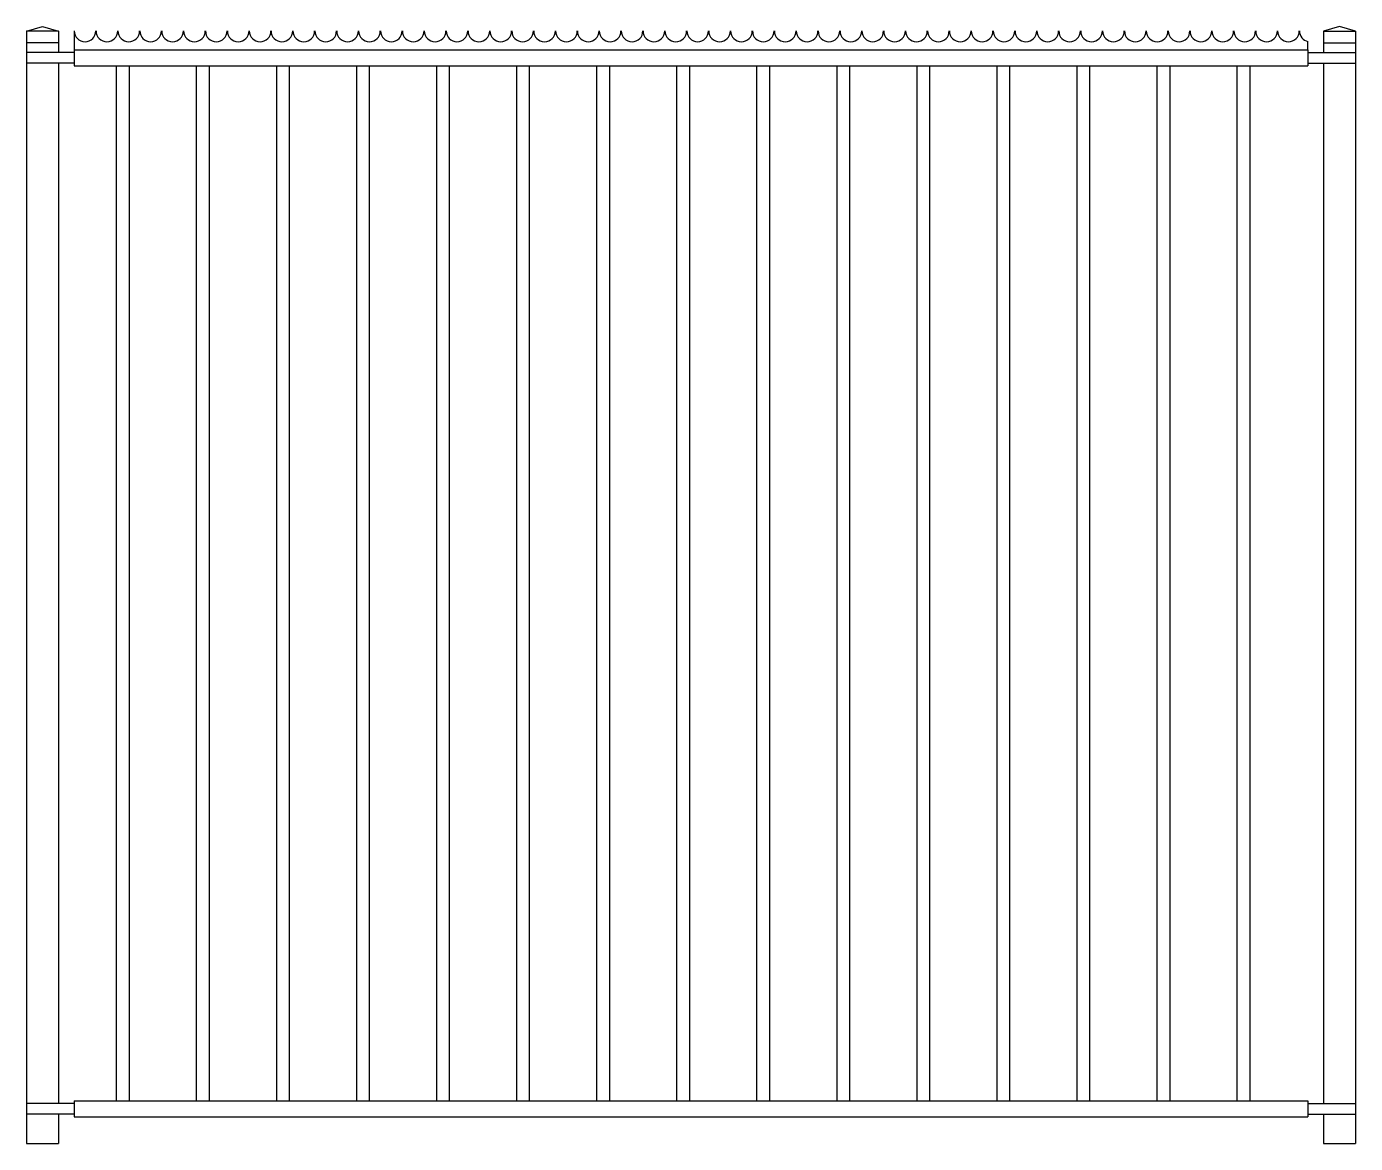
# Model space of a CAD drawing. Extents: x -0.03 to 2.46, y 0 to 2.09.
import ezdxf

# ---------------------------------------------------------------- set-up
doc = ezdxf.new("R2010")
doc.units = 0
doc.header["$LTSCALE"] = 0.0006
doc.header["$MEASUREMENT"] = 0
doc.layers.get('0').update_dxf_attribs({"linetype": 'CONTINUOUS'})

msp = doc.modelspace()

# ---------------------------------------------------------------- linework, layer by layer
for points in [[(-0.03, 2.0847), (0, 2.0933), (0.03, 2.0847)], [(2.46, 2.0847), (2.43, 2.0933), (2.4, 2.0847)], [(-0.03, 2.0847), (-0.03, 0)], [(0.03, 2.0847), (-0.03, 2.0847)], [(0.03, 2.0847), (0.03, 2.045)], [(0.0592, 2.085), (0.0592, 2.05)], [(2.4, 2.0847), (2.46, 2.0847)], [(2.4, 2.0847), (2.4, 2.045)], [(2.46, 2.0847), (2.46, 0)], [(0.03, 2.0629), (-0.03, 2.0629)], [(0.0592, 2.045), (-0.03, 2.045)], [(0.0592, 2.05), (2.3708, 2.05)], [(0.0592, 2.05), (0.0592, 2.02)], [(2.3708, 2.05), (2.3708, 2.0652)], [(2.3708, 2.05), (2.3708, 2.02)], [(2.3708, 2.045), (2.46, 2.045)], [(2.4, 2.0629), (2.46, 2.0629)], [(0.0592, 2.025), (-0.03, 2.025)], [(0.03, 2.025), (0.03, 0.075)], [(0.0592, 2.02), (2.3708, 2.02)], [(0.138, 2.02), (0.138, 0.08)], [(0.162, 2.02), (0.162, 0.08)], [(0.288, 2.02), (0.288, 0.08)], [(0.312, 2.02), (0.312, 0.08)], [(0.438, 2.02), (0.438, 0.08)], [(0.462, 2.02), (0.462, 0.08)], [(0.588, 2.02), (0.588, 0.08)], [(0.612, 2.02), (0.612, 0.08)], [(0.738, 2.02), (0.738, 0.08)], [(0.762, 2.02), (0.762, 0.08)], [(0.888, 2.02), (0.888, 0.08)], [(0.912, 2.02), (0.912, 0.08)], [(1.038, 2.02), (1.038, 0.08)], [(1.062, 2.02), (1.062, 0.08)], [(1.188, 2.02), (1.188, 0.08)], [(1.212, 2.02), (1.212, 0.08)], [(1.338, 2.02), (1.338, 0.08)], [(1.362, 2.02), (1.362, 0.08)], [(1.488, 2.02), (1.488, 0.08)], [(1.512, 2.02), (1.512, 0.08)], [(1.638, 2.02), (1.638, 0.08)], [(1.662, 2.02), (1.662, 0.08)], [(1.788, 2.02), (1.788, 0.08)], [(1.812, 2.02), (1.812, 0.08)], [(1.938, 2.02), (1.938, 0.08)], [(1.962, 2.02), (1.962, 0.08)], [(2.088, 2.02), (2.088, 0.08)], [(2.112, 2.02), (2.112, 0.08)], [(2.238, 2.02), (2.238, 0.08)], [(2.262, 2.02), (2.262, 0.08)], [(2.3708, 2.025), (2.46, 2.025)], [(2.4, 2.025), (2.4, 0.075)], [(0.0592, 0.075), (-0.03, 0.075)], [(0.0592, 0.08), (2.3708, 0.08)], [(0.0592, 0.08), (0.0592, 0.05)], [(2.3708, 0.08), (2.3708, 0.05)], [(2.3708, 0.075), (2.46, 0.075)], [(0.0592, 0.055), (-0.03, 0.055)], [(0.03, 0.055), (0.03, 0)], [(0.0592, 0.05), (2.3708, 0.05)], [(2.3708, 0.055), (2.46, 0.055)], [(2.4, 0.055), (2.4, 0)], [(-0.03, 0), (0.03, 0)], [(2.4, 0), (2.46, 0)]]:
    msp.add_lwpolyline(points)
for centre, end in [((0.0795, 2.085), 0), ((0.1205, 2.085), 0), ((0.1615, 2.085), 0), ((0.2025, 2.085), 0), ((0.2435, 2.085), 0), ((0.2845, 2.085), 0), ((0.3255, 2.085), 0), ((0.3665, 2.085), 0), ((0.4075, 2.085), 0), ((0.4485, 2.085), 0), ((0.4895, 2.085), 0), ((0.5305, 2.085), 0), ((0.5715, 2.085), 0), ((0.6125, 2.085), 0), ((0.6535, 2.085), 0), ((0.6945, 2.085), 0), ((0.7355, 2.085), 0), ((0.7765, 2.085), 0), ((0.8175, 2.085), 0), ((0.8585, 2.085), 0), ((0.8995, 2.085), 0), ((0.9405, 2.085), 0), ((0.9815, 2.085), 0), ((1.0225, 2.085), 0), ((1.0635, 2.085), 0), ((1.1045, 2.085), 0), ((1.1455, 2.085), 0), ((1.1865, 2.085), 0), ((1.2275, 2.085), 0), ((1.2685, 2.085), 0), ((1.3095, 2.085), 0), ((1.3505, 2.085), 0), ((1.3915, 2.085), 0), ((1.4325, 2.085), 0), ((1.4735, 2.085), 0), ((1.5145, 2.085), 0), ((1.5555, 2.085), 0), ((1.5965, 2.085), 0), ((1.6375, 2.085), 0), ((1.6785, 2.085), 0), ((1.7195, 2.085), 0), ((1.7605, 2.085), 0), ((1.8015, 2.085), 0), ((1.8425, 2.085), 0), ((1.8835, 2.085), 0), ((1.9245, 2.085), 0), ((1.9655, 2.085), 0), ((2.0065, 2.085), 0), ((2.0475, 2.085), 0), ((2.0885, 2.085), 0), ((2.1295, 2.085), 0), ((2.1705, 2.085), 0), ((2.2115, 2.085), 0), ((2.2525, 2.085), 0), ((2.2935, 2.085), 0), ((2.3345, 2.085), 0), ((2.3755, 2.085), 256.6906)]:
    msp.add_arc(centre, 0.0203, 180, end)

doc.saveas('drawing.dxf')
